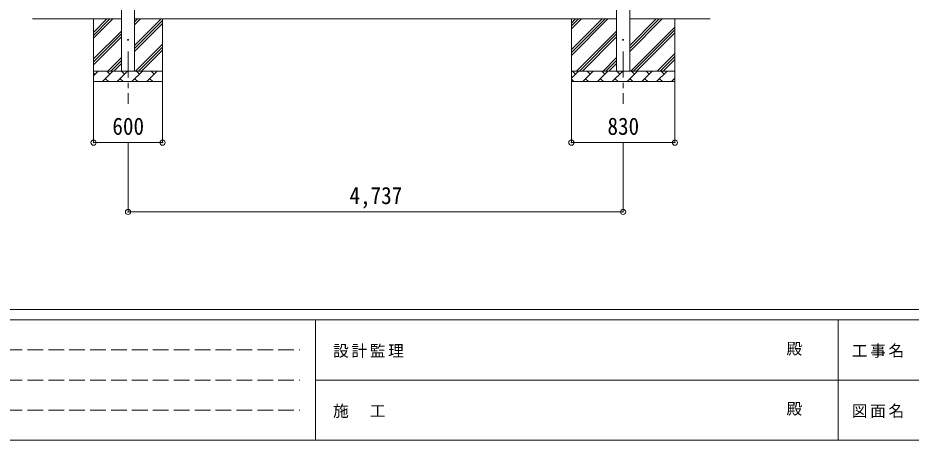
# Model space of a CAD drawing. Units: millimetres at full size, sheet at 1:50; details may follow other scales. Extents: x -14053 to 14053, y -9700 to 9700.
# Drawn here: x -8595 to -49, y -9700 to -5659 of the extents above; entities that cross this region are included whole.
import ezdxf
from ezdxf.enums import TextEntityAlignment as Align

# ---------------------------------------------------------------- set-up
doc = ezdxf.new("R2010")
doc.units = ezdxf.units.MM
doc.header["$LTSCALE"] = 50
doc.header["$PDMODE"] = 32
doc.header["$PDSIZE"] = 50
doc.linetypes.add('CHAIN1', pattern=[8, 5, -1, 1, -1])
doc.linetypes.add('DASHED3', pattern=[4, 3, -1])
for name, color, linetype, lineweight in [('0-0_0', 7, 'Continuous', 9), ('0-1_Defpoints', 4, 'Continuous', 9), ('0-6_PARTS1', 6, 'Continuous', 9), ('F-0', 7, 'Continuous', 9)]:
    doc.layers.add(name, color=color, linetype=linetype, lineweight=lineweight)
doc.styles.add('ＭＳ ゴシック', font='')
doc.styles.get('ＭＳ ゴシック').set_extended_font_data('MS Gothic')

msp = doc.modelspace()

# ---------------------------------------------------------------- linework, layer by layer
at = {"layer": '0-0_0'}
for p, q in [((-7603.64, -5669.8), (-8455.37, -5669.8)), ((-7871.14, -5798.28), (-7742.66, -5669.8)), ((-7871.14, -5826.56), (-7714.37, -5669.8)), ((-7871.14, -5854.85), (-7686.09, -5669.8)), ((-7871.14, -5669.8), (-7871.14, -6269.8)), ((-2866.64, -5669.8), (-7478.64, -5669.8)), ((-7478.64, -5698.62), (-7449.81, -5669.8)), ((-7478.64, -5726.91), (-7421.53, -5669.8)), ((-7478.64, -5924.9), (-7223.54, -5669.8)), ((-7478.64, -5953.18), (-7211.14, -5685.68)), ((-7478.64, -5981.46), (-7211.14, -5713.96)), ((-7211.14, -5669.8), (-7211.14, -6269.8)), ((-3299.14, -5708.72), (-3260.22, -5669.8)), ((-3299.14, -5737), (-3231.93, -5669.8)), ((-3299.14, -5765.29), (-3203.65, -5669.8)), ((-3299.14, -5963.28), (-3005.66, -5669.8)), ((-3299.14, -5991.56), (-2977.37, -5669.8)), ((-3299.14, -6019.85), (-2949.09, -5669.8)), ((-3299.14, -5669.8), (-3299.14, -6269.8)), ((-2741.64, -5953.18), (-2458.26, -5669.8)), ((-2741.64, -5924.9), (-2486.54, -5669.8)), ((-2741.64, -5981.46), (-2429.97, -5669.8)), ((-2741.64, -5669.8), (-1971.64, -5669.8)), ((-2309.14, -5669.8), (-2309.14, -6269.8)), ((-7871.14, -6052.84), (-7603.64, -5785.34)), ((-3251.1, -6169.8), (-2866.64, -5785.34)), ((-2731.98, -6169.8), (-2309.14, -5746.95)), ((-2703.7, -6169.8), (-2309.14, -5775.24)), ((-2675.41, -6169.8), (-2309.14, -5803.52)), ((-7871.14, -6081.12), (-7603.64, -5813.62)), ((-7871.14, -6109.41), (-7603.64, -5841.91)), ((-3222.81, -6169.8), (-2866.64, -5813.62)), ((-3194.53, -6169.8), (-2866.64, -5841.91)), ((-7468.98, -6169.8), (-7211.14, -5911.95)), ((-7440.7, -6169.8), (-7211.14, -5940.24)), ((-7412.41, -6169.8), (-7211.14, -5968.52)), ((-7733.54, -6169.8), (-7603.64, -6039.9)), ((-7705.26, -6169.8), (-7603.64, -6068.18)), ((-2996.54, -6169.8), (-2866.64, -6039.9)), ((-2968.26, -6169.8), (-2866.64, -6068.18)), ((-2477.42, -6169.8), (-2309.14, -6001.51)), ((-2449.14, -6169.8), (-2309.14, -6029.8)), ((-2420.86, -6169.8), (-2309.14, -6058.08)), ((-7676.97, -6169.8), (-7603.64, -6096.46)), ((-2939.97, -6169.8), (-2866.64, -6096.46)), ((-7871.14, -6212.69), (-7828.25, -6169.8)), ((-7871.14, -6169.8), (-7211.14, -6169.8)), ((-7856.8, -6198.35), (-7871.14, -6184.01)), ((-7786.82, -6269.8), (-7686.82, -6169.8)), ((-7715.38, -6198.35), (-7743.93, -6169.8)), ((-7645.4, -6269.8), (-7545.4, -6169.8)), ((-7573.96, -6198.35), (-7602.51, -6169.8)), ((-7503.98, -6269.8), (-7403.98, -6169.8)), ((-7432.54, -6198.35), (-7461.09, -6169.8)), ((-7362.56, -6269.8), (-7262.56, -6169.8)), ((-7291.11, -6198.35), (-7319.67, -6169.8)), ((-7214.42, -6169.8), (-7211.14, -6166.51)), ((-3299.14, -6236.27), (-3232.67, -6169.8)), ((-3299.14, -6169.8), (-2309.14, -6169.8)), ((-3261.22, -6198.35), (-3289.77, -6169.8)), ((-3191.25, -6269.8), (-3091.25, -6169.8)), ((-3119.8, -6198.35), (-3148.35, -6169.8)), ((-3049.82, -6269.8), (-2949.82, -6169.8)), ((-2978.38, -6198.35), (-3006.93, -6169.8)), ((-2908.4, -6269.8), (-2808.4, -6169.8)), ((-2836.96, -6198.35), (-2865.51, -6169.8)), ((-2766.98, -6269.8), (-2666.98, -6169.8)), ((-2695.54, -6198.35), (-2724.09, -6169.8)), ((-2625.56, -6269.8), (-2525.56, -6169.8)), ((-2554.11, -6198.35), (-2582.67, -6169.8)), ((-2484.14, -6269.8), (-2384.14, -6169.8)), ((-2412.69, -6198.35), (-2441.25, -6169.8)), ((-2342.72, -6269.8), (-2309.14, -6236.22)), ((-7211.14, -6269.8), (-7871.14, -6269.8)), ((-7758.27, -6241.24), (-7729.72, -6269.8)), ((-7616.85, -6241.24), (-7588.3, -6269.8)), ((-7475.43, -6241.24), (-7446.88, -6269.8)), ((-7334.01, -6241.24), (-7305.45, -6269.8)), ((-3299.14, -6246.22), (-3275.56, -6269.8)), ((-2309.14, -6269.8), (-3299.14, -6269.8)), ((-3162.69, -6241.24), (-3134.14, -6269.8)), ((-3021.27, -6241.24), (-2992.72, -6269.8)), ((-2879.85, -6241.24), (-2851.3, -6269.8)), ((-2738.43, -6241.24), (-2709.88, -6269.8)), ((-2597.01, -6241.24), (-2568.45, -6269.8)), ((-2455.59, -6241.24), (-2427.03, -6269.8)), ((-2314.16, -6241.24), (-2309.14, -6246.27))]:
    msp.add_line(p, q, dxfattribs=at)
at = {"layer": '0-1_Defpoints'}
for p, q in [((-7603.64, -2533.58), (-7603.64, -6169.8)), ((-7478.64, -6169.8), (-7478.64, -2533.58)), ((-2866.64, -6169.8), (-2866.64, -2683.8)), ((-2741.64, -2683.8), (-2741.64, -6169.8))]:
    msp.add_line(p, q, dxfattribs=at)
at = {"layer": '0-1_Defpoints', "color": 7, "linetype": 'CHAIN1'}
for p, q in [((-7541.14, -5981.46), (-7541.14, -6481.46)), ((-2804.14, -5981.46), (-2804.14, -6481.46))]:
    msp.add_line(p, q, dxfattribs=at)
at = {"layer": '0-1_Defpoints'}
for centre in [(-7541.14, -5869.8), (-2804.14, -5869.8)]:
    msp.add_circle(centre, 4.5, dxfattribs=at)
at = {"layer": '0-6_PARTS1'}
for p, q in [((-7871.14, -6852.87), (-7871.14, -6269.8)), ((-3299.14, -6852.87), (-3299.14, -6269.8)), ((-7541.14, -7516.26), (-7541.14, -6852.87)), ((-2804.14, -7516.26), (-2804.14, -6852.87)), ((-7541.14, -7516.26), (-2804.14, -7516.26))]:
    msp.add_line(p, q, dxfattribs=at)
for points in [[(-7871.14, -6852.87), (-7211.14, -6852.87), (-7211.14, -6269.8)], [(-3299.14, -6852.87), (-2309.14, -6852.87), (-2309.14, -6269.8)]]:
    msp.add_lwpolyline(points, dxfattribs=at)
for p in [(-7871.14, -6852.87), (-7211.14, -6852.87), (-3299.14, -6852.87), (-2309.14, -6852.87), (-7541.14, -7516.26), (-2804.14, -7516.26)]:
    msp.add_point(p, dxfattribs=at)
at = {"layer": 'F-0', "color": 5, "lineweight": 5}
for p, q in [((-14053.43, -8450), (13346.57, -8450)), ((-14053.43, -8550), (8901.98, -8550)), ((-5748.03, -8550), (-5748.03, -9700)), ((-748.03, -8550), (-748.03, -9700)), ((-5748.03, -9125), (4501.97, -9125)), ((-14053.43, -9700), (13346.57, -9700))]:
    msp.add_line(p, q, dxfattribs=at)
at = {"layer": 'F-0', "color": 4, "linetype": 'DASHED3'}
for p, q in [((-13903.43, -8837.5), (-5898.03, -8837.5)), ((-13903.43, -9125), (-5898.03, -9125)), ((-13903.43, -9412.5), (-5898.03, -9412.5))]:
    msp.add_line(p, q, dxfattribs=at)

# ---------------------------------------------------------------- texts
at = {"layer": '0-6_PARTS1', "color": 7, "style": 'ＭＳ ゴシック', "width": 0.9}
for s, p in [('600', (-7691.14, -6827.87)), ('830', (-2954.14, -6827.87)), ('4,737', (-5422.64, -7491.26))]:
    msp.add_text(s, height=165, dxfattribs=at).set_placement(p, align=Align.BOTTOM_LEFT)
at = {"layer": 'F-0', "style": 'ＭＳ ゴシック'}
for p in [(-1240.88, -8912.5), (-1240.88, -9487.5)]:
    msp.add_text('殿', height=110, dxfattribs=at).set_placement(p, align=Align.BOTTOM_LEFT)
at = {"layer": 'F-0', "char_height": 110, "attachment_point": 7, "style": 'ＭＳ ゴシック'}
for s, insert in [('\\T1.17;設計監理', (-5579.15, -8912.5)), ('\\T1.17;工事名', (-616.19, -8912.5)), ('\\T1.17;施\u3000工', (-5579.15, -9487.5)), ('\\T1.17;図面名', (-616.19, -9487.5))]:
    msp.add_mtext(s, dxfattribs=dict(at, insert=insert))

doc.saveas('drawing.dxf')
